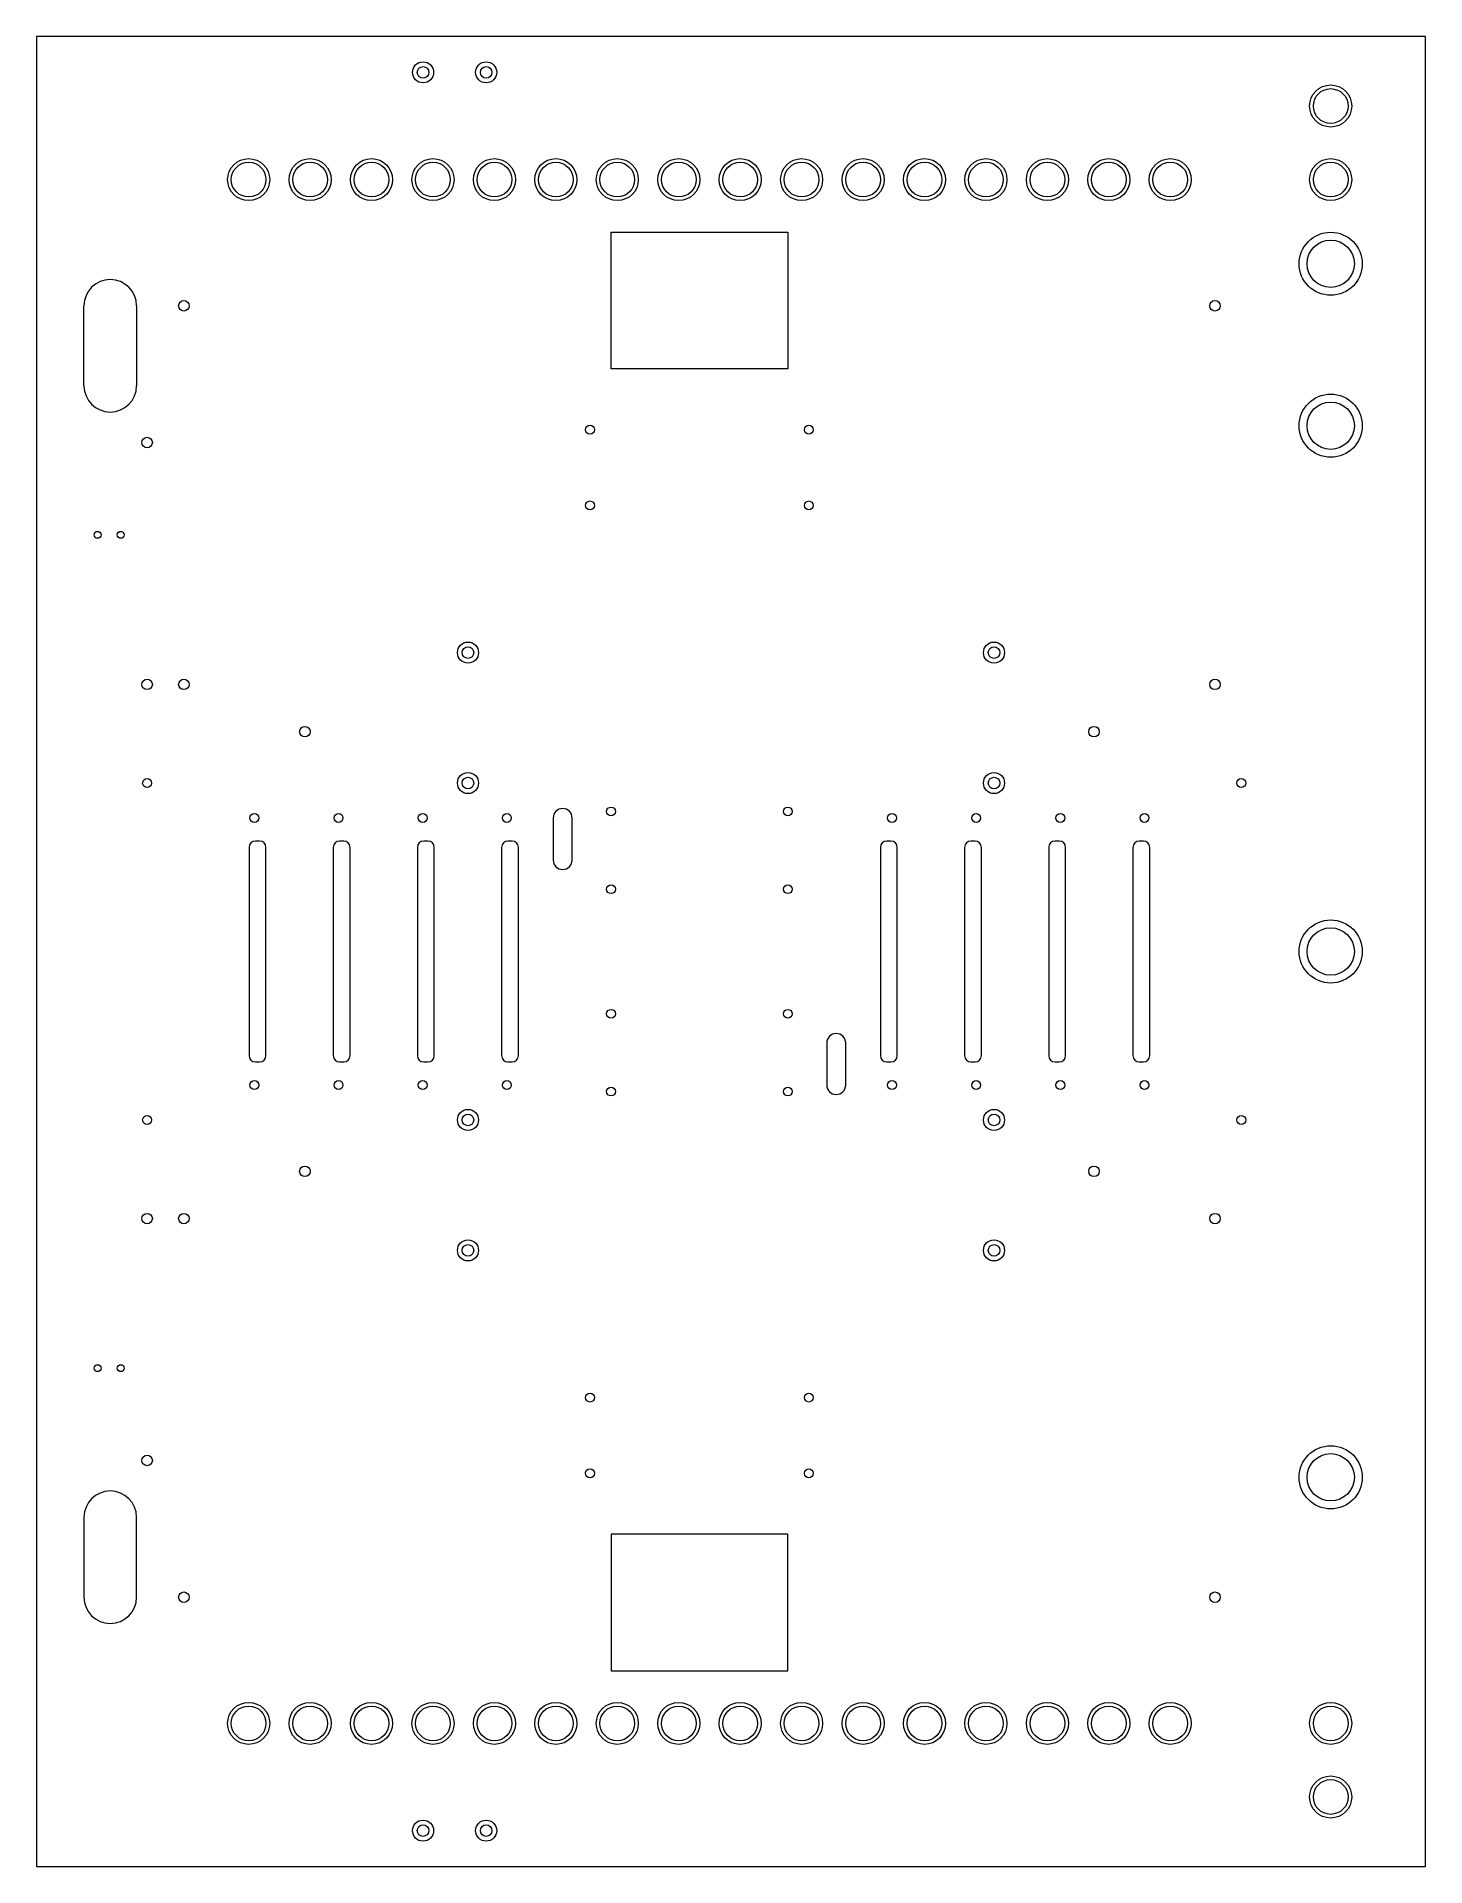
# Model space of a CAD drawing. Header units: millimetres. Extents: x -330 to 330, y -435 to 435.
import ezdxf

# ---------------------------------------------------------------- set-up
doc = ezdxf.new("R2010")
doc.units = ezdxf.units.MM

msp = doc.modelspace()

# ---------------------------------------------------------------- linework, layer by layer
at = {"color": 7, "linetype": 'Continuous', "lineweight": 15}
for p, q in [((330, 435), (-330, 435)), ((-330, 435), (-330, -435)), ((330, -435), (330, 435)), ((-57, 277), (-57, 342)), ((-57, 342), (27, 342)), ((27, 342), (27, 277)), ((-307.5, 269), (-307.5, 307)), ((-282.5, 307), (-282.5, 269)), ((27, 277), (-57, 277)), ((-84.5, 63.5), (-84.5, 43.5)), ((-75.5, 43.5), (-75.5, 63.5)), ((-224, 52.5), (-226, 52.5)), ((-184, 52.5), (-186, 52.5)), ((-144, 52.5), (-146, 52.5)), ((-104, 52.5), (-106, 52.5)), ((76, 52.5), (74, 52.5)), ((116, 52.5), (114, 52.5)), ((156, 52.5), (154, 52.5)), ((196, 52.5), (194, 52.5)), ((-229, 49.5), (-229, -49.5)), ((-221, -49.5), (-221, 49.5)), ((-189, 49.5), (-189, -49.5)), ((-181, -49.5), (-181, 49.5)), ((-149, 49.5), (-149, -49.5)), ((-141, -49.5), (-141, 49.5)), ((-109, 49.5), (-109, -49.5)), ((-101, -49.5), (-101, 49.5)), ((71, 49.5), (71, -49.5)), ((79, -49.5), (79, 49.5)), ((111, 49.5), (111, -49.5)), ((119, -49.5), (119, 49.5)), ((151, 49.5), (151, -49.5)), ((159, -49.5), (159, 49.5)), ((191, 49.5), (191, -49.5)), ((199, -49.5), (199, 49.5)), ((45.5, -43.5), (45.5, -63.5)), ((54.5, -63.5), (54.5, -43.5)), ((-226, -52.5), (-224, -52.5)), ((-186, -52.5), (-184, -52.5)), ((-146, -52.5), (-144, -52.5)), ((-106, -52.5), (-104, -52.5)), ((74, -52.5), (76, -52.5)), ((114, -52.5), (116, -52.5)), ((154, -52.5), (156, -52.5)), ((194, -52.5), (196, -52.5)), ((-307.5, -269), (-307.5, -307)), ((-282.5, -307), (-282.5, -269)), ((27, -277), (-57, -277)), ((-57, -277), (-57, -342)), ((27, -342), (27, -277)), ((-57, -342), (27, -342)), ((-330, -435), (330, -435))]:
    msp.add_line(p, q, dxfattribs=at)
for centre, radius in [((-146.35, 418), 5), ((-146.35, 418), 2.75), ((-116.35, 418), 5), ((-116.35, 418), 2.75), ((285, 402), 10), ((285, 402), 8.25), ((-229.24, 367), 10), ((-229.24, 367), 8.25), ((-200.04, 367), 10), ((-200.04, 367), 8.25), ((-170.84, 367), 10), ((-170.84, 367), 8.25), ((-141.64, 367), 10), ((-141.64, 367), 8.25), ((-112.44, 367), 10), ((-112.44, 367), 8.25), ((-83.24, 367), 10), ((-83.24, 367), 8.25), ((-54.04, 367), 10), ((-54.04, 367), 8.25), ((-24.84, 367), 10), ((-24.84, 367), 8.25), ((4.36, 367), 10), ((4.36, 367), 8.25), ((33.56, 367), 10), ((33.56, 367), 8.25), ((62.76, 367), 10), ((62.76, 367), 8.25), ((91.96, 367), 10), ((91.96, 367), 8.25), ((121.16, 367), 10), ((121.16, 367), 8.25), ((150.36, 367), 10), ((150.36, 367), 8.25), ((179.56, 367), 10), ((179.56, 367), 8.25), ((208.76, 367), 10), ((208.76, 367), 8.25), ((285, 367), 10), ((285, 367), 8.25), ((285, 327), 15), ((285, 327), 11.25), ((-260, 307), 2.5), ((230, 307), 2.5), ((285, 250), 15), ((285, 250), 11.25), ((-277.5, 242), 2.5), ((-67, 248.1), 2.1), ((37, 248.1), 2.1), ((-67, 212.1), 2.1), ((37, 212.1), 2.1), ((-301, 198.1), 1.65), ((-290, 198.1), 1.65), ((-125, 142.1), 5), ((-125, 142.1), 2.75), ((125, 142.1), 5), ((125, 142.1), 2.75), ((-277.5, 127), 2.5), ((-260, 127), 2.5), ((230, 127), 2.5), ((-202.5, 104.5), 2.5), ((172.5, 104.5), 2.5), ((-277.5, 80.1), 2.1), ((-125, 80.1), 5), ((-125, 80.1), 2.75), ((125, 80.1), 5), ((125, 80.1), 2.75), ((242.5, 80.1), 2.1), ((-226.5, 63.5), 2.1), ((-186.5, 63.5), 2.1), ((-146.5, 63.5), 2.1), ((-106.5, 63.5), 2.1), ((-57, 66.6), 2.1), ((27, 66.6), 2.1), ((76.5, 63.5), 2.1), ((116.5, 63.5), 2.1), ((156.5, 63.5), 2.1), ((196.5, 63.5), 2.1), ((-57, 29.6), 2.1), ((27, 29.6), 2.1), ((285, 0), 15), ((285, 0), 11.25), ((-57, -29.6), 2.1), ((27, -29.6), 2.1), ((-226.5, -63.5), 2.1), ((-186.5, -63.5), 2.1), ((-146.5, -63.5), 2.1), ((-106.5, -63.5), 2.1), ((-57, -66.6), 2.1), ((27, -66.6), 2.1), ((76.5, -63.5), 2.1), ((116.5, -63.5), 2.1), ((156.5, -63.5), 2.1), ((196.5, -63.5), 2.1), ((-277.5, -80.1), 2.1), ((-125, -80.1), 5), ((-125, -80.1), 2.75), ((125, -80.1), 5), ((125, -80.1), 2.75), ((242.5, -80.1), 2.1), ((-202.5, -104.5), 2.5), ((172.5, -104.5), 2.5), ((-277.5, -127), 2.5), ((-260, -127), 2.5), ((230, -127), 2.5), ((-125, -142.1), 5), ((125, -142.1), 5), ((-125, -142.1), 2.75), ((125, -142.1), 2.75), ((-301, -198.1), 1.65), ((-290, -198.1), 1.65), ((-67, -212.1), 2.1), ((37, -212.1), 2.1), ((-277.5, -242), 2.5), ((285, -250), 15), ((285, -250), 11.25), ((-67, -248.1), 2.1), ((37, -248.1), 2.1), ((230, -307), 2.5), ((-260, -307), 2.5), ((-229.24, -367), 10), ((-229.24, -367), 8.25), ((-200.04, -367), 10), ((-200.04, -367), 8.25), ((-170.84, -367), 10), ((-170.84, -367), 8.25), ((-141.64, -367), 10), ((-141.64, -367), 8.25), ((-112.44, -367), 10), ((-112.44, -367), 8.25), ((-83.24, -367), 10), ((-83.24, -367), 8.25), ((-54.04, -367), 10), ((-54.04, -367), 8.25), ((-24.84, -367), 10), ((-24.84, -367), 8.25), ((4.36, -367), 10), ((4.36, -367), 8.25), ((33.56, -367), 10), ((33.56, -367), 8.25), ((62.76, -367), 10), ((62.76, -367), 8.25), ((91.96, -367), 10), ((91.96, -367), 8.25), ((121.16, -367), 10), ((121.16, -367), 8.25), ((150.36, -367), 10), ((150.36, -367), 8.25), ((179.56, -367), 10), ((179.56, -367), 8.25), ((208.76, -367), 10), ((208.76, -367), 8.25), ((285, -367), 10), ((285, -367), 8.25), ((285, -402), 10), ((285, -402), 8.25), ((-146.35, -418), 5), ((-146.35, -418), 2.75), ((-116.35, -418), 5), ((-116.35, -418), 2.75)]:
    msp.add_circle(centre, radius, dxfattribs=at)
for centre, radius, start, end in [((-295, 307), 12.5, 0, 180), ((-295, 269), 12.5, 180, 0), ((-80, 63.5), 4.5, 0, 180), ((-226, 49.5), 3, 90, 180), ((-224, 49.5), 3, 0, 90), ((-186, 49.5), 3, 90, 180), ((-184, 49.5), 3, 0, 90), ((-146, 49.5), 3, 90, 180), ((-144, 49.5), 3, 0, 90), ((-106, 49.5), 3, 90, 180), ((-104, 49.5), 3, 0, 90), ((74, 49.5), 3, 90, 180), ((76, 49.5), 3, 0, 90), ((114, 49.5), 3, 90, 180), ((116, 49.5), 3, 0, 90), ((154, 49.5), 3, 90, 180), ((156, 49.5), 3, 0, 90), ((194, 49.5), 3, 90, 180), ((196, 49.5), 3, 0, 90), ((-80, 43.5), 4.5, 180, 0), ((50, -43.5), 4.5, 0, 180), ((-226, -49.5), 3, 180, 270), ((-224, -49.5), 3, 270, 0), ((-186, -49.5), 3, 180, 270), ((-184, -49.5), 3, 270, 0), ((-146, -49.5), 3, 180, 270), ((-144, -49.5), 3, 270, 0), ((-106, -49.5), 3, 180, 270), ((-104, -49.5), 3, 270, 0), ((74, -49.5), 3, 180, 270), ((76, -49.5), 3, 270, 0), ((114, -49.5), 3, 180, 270), ((116, -49.5), 3, 270, 0), ((154, -49.5), 3, 180, 270), ((156, -49.5), 3, 270, 0), ((194, -49.5), 3, 180, 270), ((196, -49.5), 3, 270, 0), ((50, -63.5), 4.5, 180, 0), ((-295, -269), 12.5, 0, 180), ((-295, -307), 12.5, 180, 0)]:
    msp.add_arc(centre, radius, start, end, dxfattribs=at)

doc.saveas('drawing.dxf')
